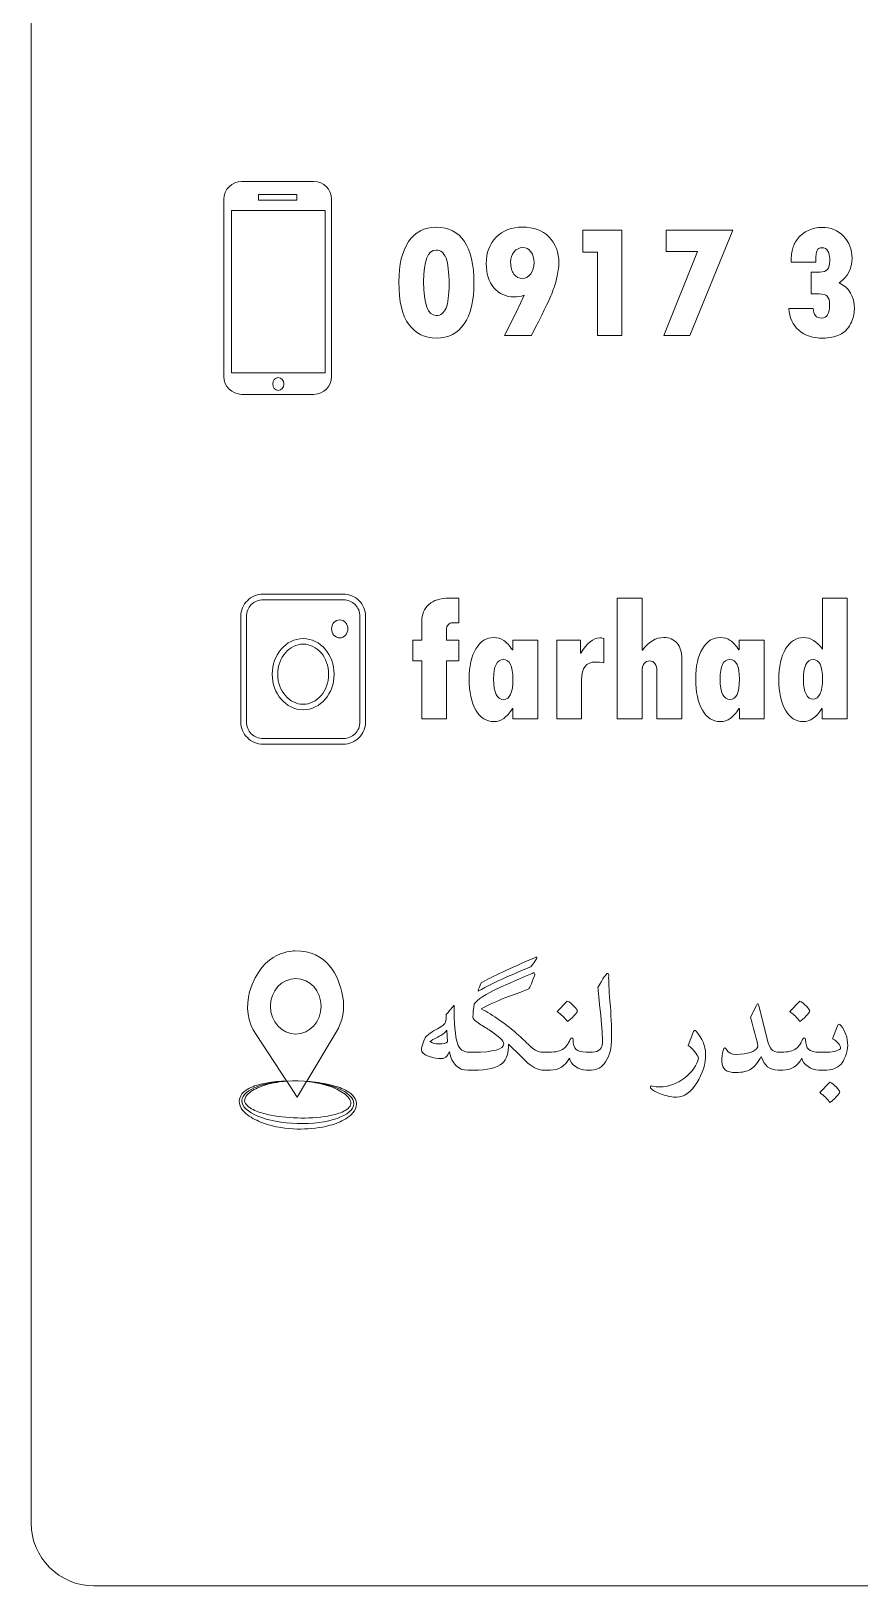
# Model space of a CAD drawing. Header units: millimetres. Extents: x -319 to -269, y -243 to -143.
# Drawn here: x -318.72 to -292.34, y -243 to -193.48 of the extents above; entities that cross this region are included whole.
import ezdxf

# ---------------------------------------------------------------- set-up
doc = ezdxf.new("R2010")
doc.units = ezdxf.units.MM
doc.header["$MEASUREMENT"] = 0
doc.layers.add('Layer 1', color=7, linetype='Continuous')

msp = doc.modelspace()

# ---------------------------------------------------------------- linework, layer by layer
at = {"layer": 'Layer 1', "color": 250, "lineweight": 18}
for points, knots in [([(-316.7188, -142.9953), (-316.7188, -142.9953), (-270.7189, -142.9953), (-270.7189, -142.9953), (-269.6188, -142.9953), (-268.7188, -143.8953), (-268.7188, -144.9952), (-268.7188, -144.9952), (-268.7188, -240.9953), (-268.7188, -240.9953), (-268.7188, -242.0953), (-269.6188, -242.9953), (-270.7189, -242.9953), (-270.7189, -242.9953), (-316.7188, -242.9953), (-316.7188, -242.9953), (-317.8188, -242.9953), (-318.7188, -242.0953), (-318.7188, -240.9953), (-318.7188, -240.9953), (-318.7188, -144.9952), (-318.7188, -144.9952), (-318.7188, -143.8953), (-317.8188, -142.9953), (-316.7188, -142.9953)], [0, 0, 0, 0, 0.125, 0.125, 0.125, 0.25, 0.25, 0.25, 0.375, 0.375, 0.375, 0.5, 0.5, 0.5, 0.625, 0.625, 0.625, 0.75, 0.75, 0.75, 0.875, 0.875, 0.875, 1, 1, 1, 1]), ([(-309.7201, -205.0519), (-309.7201, -205.0519), (-312.0197, -205.0519), (-312.0197, -205.0519), (-312.332, -205.0519), (-312.585, -204.7986), (-312.585, -204.4864), (-312.585, -204.4864), (-312.585, -198.8389), (-312.585, -198.8389), (-312.585, -198.5267), (-312.332, -198.2739), (-312.0197, -198.2739), (-312.0197, -198.2739), (-309.7201, -198.2739), (-309.7201, -198.2739), (-309.408, -198.2739), (-309.1549, -198.5267), (-309.1549, -198.8389), (-309.1549, -198.8389), (-309.1549, -204.4864), (-309.1549, -204.4864), (-309.1549, -204.7986), (-309.408, -205.0519), (-309.7201, -205.0519)], [0, 0, 0, 0, 0.125, 0.125, 0.125, 0.25, 0.25, 0.25, 0.375, 0.375, 0.375, 0.5, 0.5, 0.5, 0.625, 0.625, 0.625, 0.75, 0.75, 0.75, 0.875, 0.875, 0.875, 1, 1, 1, 1]), ([(-310.2601, -198.8723), (-310.2601, -198.8723), (-311.4798, -198.8723), (-311.4798, -198.8723), (-311.4798, -198.8723), (-311.4798, -198.6842), (-311.4798, -198.6842), (-311.4798, -198.6842), (-310.2601, -198.6842), (-310.2601, -198.6842), (-310.2601, -198.6842), (-310.2601, -198.8723), (-310.2601, -198.8723)], [0, 0, 0, 0, 0.25, 0.25, 0.25, 0.5, 0.5, 0.5, 0.75, 0.75, 0.75, 1, 1, 1, 1]), ([(-309.3625, -204.37), (-309.3625, -204.37), (-312.3408, -204.37), (-312.3408, -204.37), (-312.3408, -204.37), (-312.3408, -199.1958), (-312.3408, -199.1958), (-312.3408, -199.1958), (-309.3625, -199.1958), (-309.3625, -199.1958), (-309.3625, -199.1958), (-309.3625, -204.37), (-309.3625, -204.37)], [0, 0, 0, 0, 0.25, 0.25, 0.25, 0.5, 0.5, 0.5, 0.75, 0.75, 0.75, 1, 1, 1, 1]), ([(-305.8205, -199.7312), (-305.4292, -199.7312), (-305.1317, -199.8814), (-304.9288, -200.1811), (-304.7257, -200.4808), (-304.6241, -200.9221), (-304.6241, -201.505), (-304.6241, -202.0728), (-304.7274, -202.5076), (-304.934, -202.809), (-305.1409, -203.1101), (-305.4361, -203.2613), (-305.8206, -203.2613), (-306.185, -203.2613), (-306.4753, -203.1201), (-306.6908, -202.8379), (-306.9065, -202.5555), (-307.0143, -202.0997), (-307.0143, -201.4703), (-307.0143, -200.9173), (-306.9106, -200.4891), (-306.703, -200.1859), (-306.4954, -199.8831), (-306.205, -199.7312), (-305.8316, -199.7312), (-305.8316, -199.7312), (-305.8205, -199.7312), (-305.8205, -199.7312)], [0, 0, 0, 0, 0.1111111, 0.1111111, 0.1111111, 0.2222222, 0.2222222, 0.2222222, 0.3333333, 0.3333333, 0.3333333, 0.4444444, 0.4444444, 0.4444444, 0.5555556, 0.5555556, 0.5555556, 0.6666667, 0.6666667, 0.6666667, 0.7777778, 0.7777778, 0.7777778, 0.8888889, 0.8888889, 0.8888889, 1, 1, 1, 1]), ([(-303.2547, -202.4021), (-303.2547, -202.4021), (-303.0216, -201.8971), (-303.0216, -201.8971), (-303.1463, -201.9319), (-303.2547, -201.9495), (-303.3466, -201.9495), (-303.6117, -201.9495), (-303.8262, -201.853), (-303.9895, -201.6597), (-304.1526, -201.4661), (-304.2344, -201.2108), (-304.2344, -200.8946), (-304.2344, -200.5442), (-304.1285, -200.2621), (-303.9163, -200.0481), (-303.7042, -199.8335), (-303.426, -199.7267), (-303.0814, -199.7267), (-302.7294, -199.7267), (-302.4484, -199.83), (-302.2382, -200.0378), (-302.028, -200.2455), (-301.9228, -200.5246), (-301.9228, -200.8742), (-301.9228, -201.0051), (-301.9467, -201.1678), (-301.9944, -201.3621), (-302.0423, -201.5564), (-302.1028, -201.7407), (-302.1758, -201.9157), (-302.2489, -202.0911), (-302.4551, -202.5103), (-302.7944, -203.1731), (-302.7944, -203.1731), (-303.6524, -203.1731), (-303.6524, -203.1731), (-303.6524, -203.1731), (-303.2547, -202.4021), (-303.2547, -202.4021)], [0, 0, 0, 0, 0.0769231, 0.0769231, 0.0769231, 0.1538462, 0.1538462, 0.1538462, 0.2307692, 0.2307692, 0.2307692, 0.3076923, 0.3076923, 0.3076923, 0.3846154, 0.3846154, 0.3846154, 0.4615385, 0.4615385, 0.4615385, 0.5384615, 0.5384615, 0.5384615, 0.6153846, 0.6153846, 0.6153846, 0.6923077, 0.6923077, 0.6923077, 0.7692308, 0.7692308, 0.7692308, 0.8461538, 0.8461538, 0.8461538, 0.9230769, 0.9230769, 0.9230769, 1, 1, 1, 1]), ([(-301.1571, -199.819), (-301.1571, -199.819), (-299.9146, -199.819), (-299.9146, -199.819), (-299.9146, -199.819), (-299.9146, -203.1731), (-299.9146, -203.1731), (-299.9146, -203.1731), (-300.6967, -203.1731), (-300.6967, -203.1731), (-300.6967, -203.1731), (-300.6967, -200.5225), (-300.6967, -200.5225), (-300.6967, -200.5225), (-301.1571, -200.5225), (-301.1571, -200.5225), (-301.1571, -200.5225), (-301.1571, -199.819), (-301.1571, -199.819)], [0, 0, 0, 0, 0.1666667, 0.1666667, 0.1666667, 0.3333333, 0.3333333, 0.3333333, 0.5, 0.5, 0.5, 0.6666667, 0.6666667, 0.6666667, 0.8333333, 0.8333333, 0.8333333, 1, 1, 1, 1]), ([(-298.5123, -199.819), (-298.5123, -199.819), (-296.3875, -199.819), (-296.3875, -199.819), (-296.3875, -199.819), (-297.7518, -203.1731), (-297.7518, -203.1731), (-297.7518, -203.1731), (-298.5828, -203.1731), (-298.5828, -203.1731), (-298.5828, -203.1731), (-297.5136, -200.5073), (-297.5136, -200.5073), (-297.5136, -200.5073), (-298.5123, -200.5073), (-298.5123, -200.5073), (-298.5123, -200.5073), (-298.5123, -199.819), (-298.5123, -199.819)], [0, 0, 0, 0, 0.1666667, 0.1666667, 0.1666667, 0.3333333, 0.3333333, 0.3333333, 0.5, 0.5, 0.5, 0.6666667, 0.6666667, 0.6666667, 0.8333333, 0.8333333, 0.8333333, 1, 1, 1, 1]), ([(-293.7429, -200.8419), (-293.7429, -200.8419), (-294.5332, -200.8419), (-294.5332, -200.8419), (-294.5296, -200.6493), (-294.5112, -200.4991), (-294.4779, -200.392), (-294.4443, -200.2851), (-294.3868, -200.1801), (-294.3046, -200.0784), (-294.2227, -199.9758), (-294.1148, -199.8934), (-293.981, -199.8304), (-293.8473, -199.7677), (-293.7033, -199.7364), (-293.5479, -199.7364), (-293.2706, -199.7363), (-293.0408, -199.829), (-292.8606, -200.014), (-292.6805, -200.1987), (-292.5898, -200.4343), (-292.5898, -200.7189), (-292.5898, -201.0503), (-292.728, -201.3107), (-293.004, -201.5002), (-292.6794, -201.6556), (-292.5168, -201.9339), (-292.5168, -202.3339), (-292.5168, -202.4931), (-292.5571, -202.6519), (-292.6374, -202.81), (-292.7176, -202.9685), (-292.8348, -203.0833), (-292.9878, -203.1546), (-293.141, -203.2255), (-293.3209, -203.2613), (-293.5266, -203.2613), (-293.8349, -203.2613), (-294.0874, -203.1773), (-294.2843, -203.0088), (-294.481, -202.8407), (-294.5864, -202.6088), (-294.6011, -202.314), (-294.6011, -202.314), (-293.8242, -202.314), (-293.8242, -202.314), (-293.8204, -202.52), (-293.7322, -202.623), (-293.5589, -202.623), (-293.3891, -202.623), (-293.3044, -202.4821), (-293.3044, -202.201), (-293.3044, -202.07), (-293.3291, -201.9791), (-293.3791, -201.9284), (-293.4284, -201.8775), (-293.5166, -201.852), (-293.6427, -201.852), (-293.6427, -201.852), (-293.8917, -201.852), (-293.8917, -201.852), (-293.8917, -201.852), (-293.8917, -201.1557), (-293.8917, -201.1557), (-293.8917, -201.1557), (-293.6213, -201.1557), (-293.6213, -201.1557), (-293.5055, -201.1557), (-293.4229, -201.1278), (-293.3732, -201.0717), (-293.324, -201.0155), (-293.2992, -200.9242), (-293.2992, -200.7967), (-293.2992, -200.5218), (-293.3822, -200.3847), (-293.5479, -200.3847), (-293.6258, -200.3847), (-293.6775, -200.4129), (-293.7037, -200.4701), (-293.7298, -200.527), (-293.7429, -200.6276), (-293.7429, -200.7713), (-293.7429, -200.7713), (-293.7429, -200.8419), (-293.7429, -200.8419)], [0, 0, 0, 0, 0.0357143, 0.0357143, 0.0357143, 0.0714286, 0.0714286, 0.0714286, 0.1071429, 0.1071429, 0.1071429, 0.1428571, 0.1428571, 0.1428571, 0.1785714, 0.1785714, 0.1785714, 0.2142857, 0.2142857, 0.2142857, 0.25, 0.25, 0.25, 0.2857143, 0.2857143, 0.2857143, 0.3214286, 0.3214286, 0.3214286, 0.3571429, 0.3571429, 0.3571429, 0.3928571, 0.3928571, 0.3928571, 0.4285714, 0.4285714, 0.4285714, 0.4642857, 0.4642857, 0.4642857, 0.5, 0.5, 0.5, 0.5357143, 0.5357143, 0.5357143, 0.5714286, 0.5714286, 0.5714286, 0.6071429, 0.6071429, 0.6071429, 0.6428571, 0.6428571, 0.6428571, 0.6785714, 0.6785714, 0.6785714, 0.7142857, 0.7142857, 0.7142857, 0.75, 0.75, 0.75, 0.7857143, 0.7857143, 0.7857143, 0.8214286, 0.8214286, 0.8214286, 0.8571429, 0.8571429, 0.8571429, 0.8928571, 0.8928571, 0.8928571, 0.9285714, 0.9285714, 0.9285714, 0.9642857, 0.9642857, 0.9642857, 1, 1, 1, 1]), ([(-306.2266, -201.4648), (-306.2266, -202.182), (-306.0931, -202.5403), (-305.8261, -202.5403), (-305.6817, -202.5403), (-305.5775, -202.4607), (-305.5132, -202.3029), (-305.4494, -202.1444), (-305.4171, -201.893), (-305.4171, -201.5474), (-305.4171, -201.1678), (-305.4494, -200.8908), (-305.5132, -200.7171), (-305.5775, -200.5442), (-305.6835, -200.4574), (-305.8316, -200.4574), (-306.095, -200.4574), (-306.2266, -200.7933), (-306.2266, -201.4648)], [0, 0, 0, 0, 0.1666667, 0.1666667, 0.1666667, 0.3333333, 0.3333333, 0.3333333, 0.5, 0.5, 0.5, 0.6666667, 0.6666667, 0.6666667, 0.8333333, 0.8333333, 0.8333333, 1, 1, 1, 1]), ([(-302.7105, -200.8618), (-302.7105, -200.7161), (-302.7434, -200.5993), (-302.8092, -200.5115), (-302.8752, -200.4233), (-302.9622, -200.3795), (-303.0705, -200.3795), (-303.1806, -200.3795), (-303.2726, -200.4236), (-303.3466, -200.5125), (-303.4207, -200.6014), (-303.4576, -200.7127), (-303.4576, -200.8467), (-303.4576, -201.0041), (-303.4228, -201.1292), (-303.3534, -201.2222), (-303.2839, -201.3152), (-303.1913, -201.3621), (-303.0759, -201.3621), (-302.9766, -201.3621), (-302.891, -201.3132), (-302.8187, -201.216), (-302.7465, -201.1188), (-302.7105, -201.001), (-302.7105, -200.8618)], [0, 0, 0, 0, 0.125, 0.125, 0.125, 0.25, 0.25, 0.25, 0.375, 0.375, 0.375, 0.5, 0.5, 0.5, 0.625, 0.625, 0.625, 0.75, 0.75, 0.75, 0.875, 0.875, 0.875, 1, 1, 1, 1]), ([(-310.6728, -204.7197), (-310.6728, -204.8331), (-310.7529, -204.9245), (-310.8516, -204.9245), (-310.9503, -204.9245), (-311.0304, -204.8332), (-311.0304, -204.7197), (-311.0304, -204.6067), (-310.9503, -204.515), (-310.8516, -204.515), (-310.7529, -204.515), (-310.6728, -204.6067), (-310.6728, -204.7197)], [0, 0, 0, 0, 0.25, 0.25, 0.25, 0.5, 0.5, 0.5, 0.75, 0.75, 0.75, 1, 1, 1, 1]), ([(-308.7821, -216.1898), (-308.7821, -216.1898), (-311.337, -216.1898), (-311.337, -216.1898), (-311.5319, -216.1898), (-311.7087, -216.1106), (-311.8365, -215.9828), (-311.9642, -215.8546), (-312.0434, -215.6781), (-312.0434, -215.4832), (-312.0434, -215.4832), (-312.0434, -212.1219), (-312.0434, -212.1219), (-312.0434, -211.9271), (-311.9642, -211.7504), (-311.8364, -211.6226), (-311.7086, -211.4948), (-311.5319, -211.4156), (-311.337, -211.4156), (-311.337, -211.4156), (-308.7821, -211.4156), (-308.7821, -211.4156), (-308.5872, -211.4156), (-308.4105, -211.4948), (-308.2827, -211.6226), (-308.1549, -211.7504), (-308.0757, -211.9271), (-308.0757, -212.1219), (-308.0757, -212.1219), (-308.0757, -215.4832), (-308.0757, -215.4832), (-308.0757, -215.6781), (-308.1549, -215.8546), (-308.2826, -215.9825), (-308.4104, -216.1106), (-308.5872, -216.1898), (-308.7821, -216.1898)], [0, 0, 0, 0, 0.0833333, 0.0833333, 0.0833333, 0.1666667, 0.1666667, 0.1666667, 0.25, 0.25, 0.25, 0.3333333, 0.3333333, 0.3333333, 0.4166667, 0.4166667, 0.4166667, 0.5, 0.5, 0.5, 0.5833333, 0.5833333, 0.5833333, 0.6666667, 0.6666667, 0.6666667, 0.75, 0.75, 0.75, 0.8333333, 0.8333333, 0.8333333, 0.9166667, 0.9166667, 0.9166667, 1, 1, 1, 1]), ([(-311.337, -216.0134), (-311.337, -216.0134), (-308.7821, -216.0134), (-308.7821, -216.0134), (-308.6357, -216.0134), (-308.503, -215.954), (-308.4072, -215.8582), (-308.3114, -215.7626), (-308.2521, -215.6299), (-308.2521, -215.4832), (-308.2521, -215.4832), (-308.2521, -212.1219), (-308.2521, -212.1219), (-308.2521, -211.9756), (-308.3115, -211.843), (-308.4073, -211.7472), (-308.5031, -211.6514), (-308.6357, -211.592), (-308.7821, -211.592), (-308.7821, -211.592), (-311.337, -211.592), (-311.337, -211.592), (-311.4834, -211.592), (-311.616, -211.6514), (-311.7118, -211.7472), (-311.8076, -211.843), (-311.867, -211.9756), (-311.867, -212.1219), (-311.867, -212.1219), (-311.867, -215.4832), (-311.867, -215.4832), (-311.867, -215.6299), (-311.8077, -215.7626), (-311.712, -215.8583), (-311.6161, -215.954), (-311.4834, -216.0134), (-311.337, -216.0134)], [0, 0, 0, 0, 0.0833333, 0.0833333, 0.0833333, 0.1666667, 0.1666667, 0.1666667, 0.25, 0.25, 0.25, 0.3333333, 0.3333333, 0.3333333, 0.4166667, 0.4166667, 0.4166667, 0.5, 0.5, 0.5, 0.5833333, 0.5833333, 0.5833333, 0.6666667, 0.6666667, 0.6666667, 0.75, 0.75, 0.75, 0.8333333, 0.8333333, 0.8333333, 0.9166667, 0.9166667, 0.9166667, 1, 1, 1, 1]), ([(-306.2884, -212.8765), (-306.2884, -212.8765), (-306.2884, -212.2955), (-306.2884, -212.2955), (-306.2884, -212.0605), (-306.2124, -211.8764), (-306.0605, -211.7423), (-305.9086, -211.6086), (-305.697, -211.5419), (-305.4259, -211.5419), (-305.4259, -211.5419), (-305.1093, -211.5419), (-305.1093, -211.5419), (-305.1093, -211.5419), (-305.1093, -212.3255), (-305.1093, -212.3255), (-305.1093, -212.3255), (-305.3086, -212.3255), (-305.3086, -212.3255), (-305.3649, -212.3254), (-305.4109, -212.3456), (-305.4464, -212.3865), (-305.4819, -212.4277), (-305.4996, -212.4817), (-305.4996, -212.5491), (-305.4996, -212.5491), (-305.4996, -212.8765), (-305.4996, -212.8765), (-305.4996, -212.8765), (-305.1093, -212.8765), (-305.1093, -212.8765), (-305.1093, -212.8765), (-305.1093, -213.5369), (-305.1093, -213.5369), (-305.1093, -213.5369), (-305.4996, -213.5369), (-305.4996, -213.5369), (-305.4996, -213.5369), (-305.4996, -215.3876), (-305.4996, -215.3876), (-305.4996, -215.3876), (-306.2884, -215.3876), (-306.2884, -215.3876), (-306.2884, -215.3876), (-306.2884, -213.5369), (-306.2884, -213.5369), (-306.2884, -213.5369), (-306.5668, -213.5369), (-306.5668, -213.5369), (-306.5668, -213.5369), (-306.5668, -212.8765), (-306.5668, -212.8765), (-306.5668, -212.8765), (-306.2884, -212.8765), (-306.2884, -212.8765)], [0, 0, 0, 0, 0.0555556, 0.0555556, 0.0555556, 0.1111111, 0.1111111, 0.1111111, 0.1666667, 0.1666667, 0.1666667, 0.2222222, 0.2222222, 0.2222222, 0.2777778, 0.2777778, 0.2777778, 0.3333333, 0.3333333, 0.3333333, 0.3888889, 0.3888889, 0.3888889, 0.4444444, 0.4444444, 0.4444444, 0.5, 0.5, 0.5, 0.5555556, 0.5555556, 0.5555556, 0.6111111, 0.6111111, 0.6111111, 0.6666667, 0.6666667, 0.6666667, 0.7222222, 0.7222222, 0.7222222, 0.7777778, 0.7777778, 0.7777778, 0.8333333, 0.8333333, 0.8333333, 0.8888889, 0.8888889, 0.8888889, 0.9444444, 0.9444444, 0.9444444, 1, 1, 1, 1]), ([(-300.0654, -211.5419), (-300.0654, -211.5419), (-299.2738, -211.5419), (-299.2738, -211.5419), (-299.2738, -211.5419), (-299.2738, -213.2014), (-299.2738, -213.2014), (-299.2738, -213.2014), (-299.2602, -213.2014), (-299.2602, -213.2014), (-299.0656, -212.9301), (-298.8408, -212.795), (-298.586, -212.795), (-298.4041, -212.795), (-298.2625, -212.8546), (-298.1616, -212.9732), (-298.0606, -213.0924), (-298.0102, -213.2607), (-298.0102, -213.4769), (-298.0102, -213.4769), (-298.0102, -215.3876), (-298.0102, -215.3876), (-298.0102, -215.3876), (-298.8044, -215.3876), (-298.8044, -215.3876), (-298.8044, -215.3876), (-298.8044, -213.8562), (-298.8044, -213.8562), (-298.8044, -213.7581), (-298.8239, -213.6812), (-298.863, -213.6258), (-298.9023, -213.5704), (-298.9564, -213.5425), (-299.0254, -213.5425), (-299.1911, -213.5425), (-299.2738, -213.6544), (-299.2738, -213.8784), (-299.2738, -213.8784), (-299.2738, -215.3876), (-299.2738, -215.3876), (-299.2738, -215.3876), (-300.0654, -215.3876), (-300.0654, -215.3876), (-300.0654, -215.3876), (-300.0654, -211.5419), (-300.0654, -211.5419)], [0, 0, 0, 0, 0.0666667, 0.0666667, 0.0666667, 0.1333333, 0.1333333, 0.1333333, 0.2, 0.2, 0.2, 0.2666667, 0.2666667, 0.2666667, 0.3333333, 0.3333333, 0.3333333, 0.4, 0.4, 0.4, 0.4666667, 0.4666667, 0.4666667, 0.5333333, 0.5333333, 0.5333333, 0.6, 0.6, 0.6, 0.6666667, 0.6666667, 0.6666667, 0.7333333, 0.7333333, 0.7333333, 0.8, 0.8, 0.8, 0.8666667, 0.8666667, 0.8666667, 0.9333333, 0.9333333, 0.9333333, 1, 1, 1, 1]), ([(-293.5314, -211.5419), (-293.5314, -211.5419), (-292.7424, -211.5419), (-292.7424, -211.5419), (-292.7424, -211.5419), (-292.7424, -215.3876), (-292.7424, -215.3876), (-292.7424, -215.3876), (-293.5369, -215.3876), (-293.5369, -215.3876), (-293.5369, -215.3876), (-293.5369, -215.0574), (-293.5369, -215.0574), (-293.5369, -215.0574), (-293.5479, -215.0574), (-293.5479, -215.0574), (-293.7241, -215.3339), (-293.9234, -215.4722), (-294.1453, -215.4722), (-294.3783, -215.4722), (-294.5661, -215.3505), (-294.7089, -215.1064), (-294.8519, -214.8626), (-294.9232, -214.537), (-294.9232, -214.1295), (-294.9232, -213.7235), (-294.8505, -213.3997), (-294.7049, -213.1577), (-294.5594, -212.9156), (-294.3673, -212.795), (-294.1289, -212.795), (-293.9124, -212.795), (-293.7133, -212.9192), (-293.5314, -213.1686), (-293.5314, -213.1686), (-293.5314, -211.5419), (-293.5314, -211.5419)], [0, 0, 0, 0, 0.0833333, 0.0833333, 0.0833333, 0.1666667, 0.1666667, 0.1666667, 0.25, 0.25, 0.25, 0.3333333, 0.3333333, 0.3333333, 0.4166667, 0.4166667, 0.4166667, 0.5, 0.5, 0.5, 0.5833333, 0.5833333, 0.5833333, 0.6666667, 0.6666667, 0.6666667, 0.75, 0.75, 0.75, 0.8333333, 0.8333333, 0.8333333, 0.9166667, 0.9166667, 0.9166667, 1, 1, 1, 1]), ([(-308.6388, -212.519), (-308.6386, -212.5956), (-308.666, -212.6659), (-308.71, -212.7172), (-308.7574, -212.7724), (-308.8237, -212.8066), (-308.8977, -212.8066), (-308.9715, -212.8066), (-309.038, -212.7724), (-309.0852, -212.7172), (-309.1292, -212.6657), (-309.1566, -212.5955), (-309.1566, -212.5191), (-309.1566, -212.4427), (-309.1292, -212.3726), (-309.0852, -212.3213), (-309.038, -212.2663), (-308.9716, -212.232), (-308.8977, -212.232), (-308.8237, -212.232), (-308.7572, -212.2662), (-308.7101, -212.3213), (-308.6662, -212.3723), (-308.6391, -212.4426), (-308.6388, -212.519)], [0, 0, 0, 0, 0.125, 0.125, 0.125, 0.25, 0.25, 0.25, 0.375, 0.375, 0.375, 0.5, 0.5, 0.5, 0.625, 0.625, 0.625, 0.75, 0.75, 0.75, 0.875, 0.875, 0.875, 1, 1, 1, 1]), ([(-309.0748, -213.9641), (-309.0748, -214.2743), (-309.1834, -214.5561), (-309.3588, -214.7605), (-309.5373, -214.9687), (-309.7851, -215.0976), (-310.0596, -215.0976), (-310.3339, -215.0976), (-310.5818, -214.9687), (-310.7603, -214.7604), (-310.9357, -214.556), (-311.0443, -214.2743), (-311.0443, -213.9641), (-311.0443, -213.6539), (-310.9357, -213.3722), (-310.7603, -213.1678), (-310.5818, -212.9595), (-310.3339, -212.8306), (-310.0596, -212.8306), (-309.7851, -212.8306), (-309.5373, -212.9595), (-309.3588, -213.1677), (-309.1834, -213.3721), (-309.0748, -213.6539), (-309.0748, -213.9641)], [0, 0, 0, 0, 0.125, 0.125, 0.125, 0.25, 0.25, 0.25, 0.375, 0.375, 0.375, 0.5, 0.5, 0.5, 0.625, 0.625, 0.625, 0.75, 0.75, 0.75, 0.875, 0.875, 0.875, 1, 1, 1, 1]), ([(-303.3844, -215.3876), (-303.3844, -215.3876), (-303.3844, -215.0574), (-303.3844, -215.0574), (-303.3844, -215.0574), (-303.3954, -215.0574), (-303.3954, -215.0574), (-303.4918, -215.1992), (-303.585, -215.304), (-303.6751, -215.371), (-303.7652, -215.4387), (-303.8711, -215.4722), (-303.9931, -215.4722), (-304.2315, -215.4722), (-304.4215, -215.3505), (-304.5634, -215.1064), (-304.7054, -214.8626), (-304.7764, -214.5314), (-304.7764, -214.113), (-304.7763, -213.7108), (-304.7045, -213.3905), (-304.5607, -213.152), (-304.417, -212.9142), (-304.2277, -212.795), (-303.9931, -212.795), (-303.8675, -212.795), (-303.7611, -212.8264), (-303.6737, -212.8888), (-303.5864, -212.9516), (-303.4955, -213.0522), (-303.4007, -213.1905), (-303.4007, -213.1905), (-303.3899, -213.1905), (-303.3899, -213.1905), (-303.3899, -213.1905), (-303.3899, -212.8765), (-303.3899, -212.8765), (-303.3899, -212.8765), (-302.5956, -212.8765), (-302.5956, -212.8765), (-302.5956, -212.8765), (-302.5956, -215.3876), (-302.5956, -215.3876), (-302.5956, -215.3876), (-303.3844, -215.3876), (-303.3844, -215.3876)], [0, 0, 0, 0, 0.0666667, 0.0666667, 0.0666667, 0.1333333, 0.1333333, 0.1333333, 0.2, 0.2, 0.2, 0.2666667, 0.2666667, 0.2666667, 0.3333333, 0.3333333, 0.3333333, 0.4, 0.4, 0.4, 0.4666667, 0.4666667, 0.4666667, 0.5333333, 0.5333333, 0.5333333, 0.6, 0.6, 0.6, 0.6666667, 0.6666667, 0.6666667, 0.7333333, 0.7333333, 0.7333333, 0.8, 0.8, 0.8, 0.8666667, 0.8666667, 0.8666667, 0.9333333, 0.9333333, 0.9333333, 1, 1, 1, 1]), ([(-301.2308, -212.8765), (-301.2308, -212.8765), (-301.2308, -213.2966), (-301.2308, -213.2966), (-301.2308, -213.2966), (-301.22, -213.2966), (-301.22, -213.2966), (-301.0307, -212.9696), (-300.8315, -212.8056), (-300.6223, -212.8056), (-300.5912, -212.8056), (-300.5485, -212.8112), (-300.4939, -212.8222), (-300.4939, -212.8222), (-300.4939, -213.6), (-300.4939, -213.6), (-300.5904, -213.5834), (-300.6796, -213.5753), (-300.7614, -213.5753), (-301.0525, -213.5753), (-301.1981, -213.7637), (-301.1981, -214.1401), (-301.1981, -214.1401), (-301.1981, -215.3876), (-301.1981, -215.3876), (-301.1981, -215.3876), (-301.9896, -215.3876), (-301.9896, -215.3876), (-301.9896, -215.3876), (-301.9896, -212.8765), (-301.9896, -212.8765), (-301.9896, -212.8765), (-301.2308, -212.8765), (-301.2308, -212.8765)], [0, 0, 0, 0, 0.0909091, 0.0909091, 0.0909091, 0.1818182, 0.1818182, 0.1818182, 0.2727273, 0.2727273, 0.2727273, 0.3636364, 0.3636364, 0.3636364, 0.4545455, 0.4545455, 0.4545455, 0.5454545, 0.5454545, 0.5454545, 0.6363636, 0.6363636, 0.6363636, 0.7272727, 0.7272727, 0.7272727, 0.8181818, 0.8181818, 0.8181818, 0.9090909, 0.9090909, 0.9090909, 1, 1, 1, 1]), ([(-296.176, -215.3876), (-296.176, -215.3876), (-296.176, -215.0574), (-296.176, -215.0574), (-296.176, -215.0574), (-296.187, -215.0574), (-296.187, -215.0574), (-296.2835, -215.1992), (-296.3767, -215.304), (-296.4668, -215.371), (-296.5568, -215.4387), (-296.6628, -215.4722), (-296.7847, -215.4722), (-297.0231, -215.4722), (-297.2131, -215.3505), (-297.3551, -215.1064), (-297.497, -214.8626), (-297.568, -214.5314), (-297.568, -214.113), (-297.568, -213.7108), (-297.4961, -213.3905), (-297.3523, -213.152), (-297.2087, -212.9142), (-297.0194, -212.795), (-296.7847, -212.795), (-296.6592, -212.795), (-296.5527, -212.8264), (-296.4654, -212.8888), (-296.378, -212.9516), (-296.2871, -213.0522), (-296.1924, -213.1905), (-296.1924, -213.1905), (-296.1815, -213.1905), (-296.1815, -213.1905), (-296.1815, -213.1905), (-296.1815, -212.8765), (-296.1815, -212.8765), (-296.1815, -212.8765), (-295.3872, -212.8765), (-295.3872, -212.8765), (-295.3872, -212.8765), (-295.3872, -215.3876), (-295.3872, -215.3876), (-295.3872, -215.3876), (-296.176, -215.3876), (-296.176, -215.3876)], [0, 0, 0, 0, 0.0666667, 0.0666667, 0.0666667, 0.1333333, 0.1333333, 0.1333333, 0.2, 0.2, 0.2, 0.2666667, 0.2666667, 0.2666667, 0.3333333, 0.3333333, 0.3333333, 0.4, 0.4, 0.4, 0.4666667, 0.4666667, 0.4666667, 0.5333333, 0.5333333, 0.5333333, 0.6, 0.6, 0.6, 0.6666667, 0.6666667, 0.6666667, 0.7333333, 0.7333333, 0.7333333, 0.8, 0.8, 0.8, 0.8666667, 0.8666667, 0.8666667, 0.9333333, 0.9333333, 0.9333333, 1, 1, 1, 1]), ([(-309.4924, -214.6461), (-309.3434, -214.4725), (-309.2512, -214.2312), (-309.2512, -213.9641), (-309.2512, -213.697), (-309.3434, -213.4557), (-309.4924, -213.2821), (-309.6381, -213.1123), (-309.8388, -213.007), (-310.0596, -213.007), (-310.2803, -213.007), (-310.481, -213.1123), (-310.6267, -213.2822), (-310.7757, -213.4558), (-310.8679, -213.697), (-310.8679, -213.9641), (-310.8679, -214.2312), (-310.7757, -214.4724), (-310.6267, -214.646), (-310.481, -214.8159), (-310.2803, -214.9212), (-310.0596, -214.9212), (-309.8388, -214.9212), (-309.6381, -214.8159), (-309.4924, -214.6461)], [0, 0, 0, 0, 0.125, 0.125, 0.125, 0.25, 0.25, 0.25, 0.375, 0.375, 0.375, 0.5, 0.5, 0.5, 0.625, 0.625, 0.625, 0.75, 0.75, 0.75, 0.875, 0.875, 0.875, 1, 1, 1, 1]), ([(-303.3844, -214.1186), (-303.3844, -213.702), (-303.4863, -213.4935), (-303.6901, -213.4935), (-303.8958, -213.4935), (-303.9984, -213.702), (-303.9984, -214.1186), (-303.9984, -214.5515), (-303.892, -214.7681), (-303.6791, -214.7681), (-303.4827, -214.7681), (-303.3844, -214.5515), (-303.3844, -214.1186)], [0, 0, 0, 0, 0.25, 0.25, 0.25, 0.5, 0.5, 0.5, 0.75, 0.75, 0.75, 1, 1, 1, 1]), ([(-296.176, -214.1186), (-296.176, -213.702), (-296.278, -213.4935), (-296.4817, -213.4935), (-296.6874, -213.4935), (-296.7901, -213.702), (-296.7901, -214.1186), (-296.7901, -214.5515), (-296.6836, -214.7681), (-296.4707, -214.7681), (-296.2744, -214.7681), (-296.176, -214.5515), (-296.176, -214.1186)], [0, 0, 0, 0, 0.25, 0.25, 0.25, 0.5, 0.5, 0.5, 0.75, 0.75, 0.75, 1, 1, 1, 1]), ([(-293.5314, -214.113), (-293.5314, -213.6999), (-293.6313, -213.4935), (-293.8315, -213.4935), (-294.0371, -213.4935), (-294.14, -213.7126), (-294.14, -214.1511), (-294.14, -214.3458), (-294.1122, -214.4964), (-294.0566, -214.603), (-294.0011, -214.7092), (-293.9243, -214.7628), (-293.8259, -214.7628), (-293.735, -214.7628), (-293.663, -214.7063), (-293.6106, -214.5935), (-293.5576, -214.4806), (-293.5314, -214.3204), (-293.5314, -214.113)], [0, 0, 0, 0, 0.1666667, 0.1666667, 0.1666667, 0.3333333, 0.3333333, 0.3333333, 0.5, 0.5, 0.5, 0.6666667, 0.6666667, 0.6666667, 0.8333333, 0.8333333, 0.8333333, 1, 1, 1, 1]), ([(-311.5604, -225.4414), (-311.5604, -225.4414), (-310.589, -226.9147), (-310.589, -226.9147), (-310.8028, -226.9223), (-311.0164, -226.9433), (-311.2287, -226.981), (-311.3963, -227.013), (-311.5647, -227.0519), (-311.7263, -227.1249), (-311.8764, -227.1997), (-312.0691, -227.3048), (-312.0987, -227.544), (-312.1003, -227.786), (-311.9201, -227.9303), (-311.7777, -228.0343), (-311.6233, -228.1367), (-311.459, -228.2132), (-311.2903, -228.2704), (-310.9524, -228.3832), (-310.6017, -228.433), (-310.2515, -228.4475), (-310.2515, -228.4475), (-310.2269, -228.4478), (-310.2269, -228.4478), (-310.2269, -228.4478), (-310.1364, -228.4478), (-310.1364, -228.4478), (-309.8237, -228.4452), (-309.5102, -228.4128), (-309.204, -228.3289), (-309.0321, -228.282), (-308.8638, -228.2136), (-308.7041, -228.119), (-308.5562, -228.0227), (-308.3674, -227.8844), (-308.362, -227.641), (-308.3846, -227.4018), (-308.5711, -227.2896), (-308.7172, -227.2064), (-308.8748, -227.1256), (-309.0409, -227.0776), (-309.2066, -227.037), (-309.4506, -226.9798), (-309.6977, -226.9446), (-309.9456, -226.9269), (-309.9456, -226.9269), (-309.0076, -225.3659), (-309.0076, -225.3659), (-308.8028, -225.0248), (-308.726, -224.6096), (-308.8035, -224.2102), (-308.9265, -223.577), (-309.2856, -222.754), (-310.3219, -222.7762), (-310.3219, -222.7762), (-311.3687, -222.7331), (-311.7635, -224.0758), (-311.8994, -224.5383), (-311.8202, -225.0474), (-311.5604, -225.4414)], [0, 0, 0, 0, 0.05, 0.05, 0.05, 0.1, 0.1, 0.1, 0.15, 0.15, 0.15, 0.2, 0.2, 0.2, 0.25, 0.25, 0.25, 0.3, 0.3, 0.3, 0.35, 0.35, 0.35, 0.4, 0.4, 0.4, 0.45, 0.45, 0.45, 0.5, 0.5, 0.5, 0.55, 0.55, 0.55, 0.6, 0.6, 0.6, 0.65, 0.65, 0.65, 0.7, 0.7, 0.7, 0.75, 0.75, 0.75, 0.8, 0.8, 0.8, 0.85, 0.85, 0.85, 0.9, 0.9, 0.9, 0.95, 0.95, 0.95, 1, 1, 1, 1]), ([(-302.6378, -223.0298), (-302.6814, -223.106), (-302.7386, -223.1882), (-302.8092, -223.2764), (-303.2063, -223.4412), (-303.4831, -223.5597), (-303.6409, -223.6324), (-303.9232, -223.7587), (-304.2079, -223.9012), (-304.4954, -224.0585), (-304.4729, -223.9771), (-304.4391, -223.8885), (-304.3941, -223.7933), (-304.0563, -223.6028), (-303.4908, -223.335), (-302.6981, -222.991), (-302.6597, -222.9738), (-302.6357, -222.9685), (-302.6254, -222.9752), (-302.6149, -222.9819), (-302.6191, -223.0002), (-302.6378, -223.0298)], [0, 0, 0, 0, 0.1428571, 0.1428571, 0.1428571, 0.2857143, 0.2857143, 0.2857143, 0.4285714, 0.4285714, 0.4285714, 0.5714286, 0.5714286, 0.5714286, 0.7142857, 0.7142857, 0.7142857, 0.8571429, 0.8571429, 0.8571429, 1, 1, 1, 1]), ([(-309.4879, -224.5383), (-309.4879, -225.0262), (-309.8489, -225.422), (-310.2944, -225.422), (-310.7398, -225.422), (-311.101, -225.0262), (-311.101, -224.5383), (-311.101, -224.0501), (-310.7398, -223.6543), (-310.2944, -223.6543), (-309.8489, -223.6543), (-309.4879, -224.0501), (-309.4879, -224.5383)], [0, 0, 0, 0, 0.25, 0.25, 0.25, 0.5, 0.5, 0.5, 0.75, 0.75, 0.75, 1, 1, 1, 1]), ([(-300.2433, -225.5416), (-300.2433, -225.8676), (-300.3072, -226.1237), (-300.4355, -226.3107), (-300.5535, -226.4821), (-300.7015, -226.5675), (-300.8798, -226.5675), (-300.8798, -226.5675), (-300.9079, -226.5675), (-300.9079, -226.5675), (-300.9079, -226.5675), (-300.9079, -226.5728), (-300.9079, -226.5728), (-300.9079, -226.5728), (-301.0532, -226.5728), (-301.0532, -226.5728), (-301.1713, -226.5728), (-301.2829, -226.535), (-301.3898, -226.4592), (-301.496, -226.3833), (-301.5625, -226.2952), (-301.5884, -226.1939), (-301.7282, -226.4461), (-301.9286, -226.5721), (-302.1889, -226.5728), (-302.1889, -226.5728), (-302.191, -226.5728), (-302.191, -226.5728), (-302.191, -226.5728), (-302.3391, -226.5728), (-302.3391, -226.5728), (-302.3391, -226.5728), (-302.3968, -226.5728), (-302.3968, -226.5728), (-302.561, -226.5728), (-302.7309, -226.4991), (-302.9057, -226.3516), (-302.9212, -226.3375), (-303.1272, -226.1336), (-303.5239, -225.7392), (-303.5187, -226.0274), (-303.5837, -226.2327), (-303.7187, -226.3544), (-303.8829, -226.4998), (-304.1904, -226.5725), (-304.6408, -226.5728), (-304.6408, -226.5728), (-304.6435, -226.5728), (-304.6435, -226.5728), (-304.6435, -226.5728), (-304.7915, -226.5728), (-304.7915, -226.5728), (-304.7915, -226.5728), (-304.815, -226.5728), (-304.815, -226.5728), (-305.13, -226.5728), (-305.3267, -226.377), (-305.4046, -225.9858), (-305.4323, -226.0345), (-305.4609, -226.0817), (-305.4903, -226.1286), (-305.5267, -226.177), (-305.582, -226.2013), (-305.6566, -226.2013), (-305.783, -226.2013), (-305.9112, -226.1798), (-306.0411, -226.1367), (-306.2107, -226.081), (-306.2956, -226.008), (-306.2956, -225.9159), (-306.2956, -225.8708), (-306.2788, -225.7995), (-306.245, -225.7011), (-306.2112, -225.6034), (-306.1813, -225.5398), (-306.1553, -225.5102), (-306.0912, -225.4376), (-305.9684, -225.3522), (-305.7865, -225.2534), (-305.6325, -225.1687), (-305.5475, -225.0989), (-305.5319, -225.0456), (-305.5145, -224.9832), (-305.5059, -224.9027), (-305.5059, -224.804), (-305.3467, -224.6082), (-305.2635, -224.5105), (-305.2566, -224.5105), (-305.2566, -225.0742), (-305.221, -225.4767), (-305.15, -225.7176), (-305.0947, -225.9067), (-304.9622, -226.0016), (-304.7526, -226.0016), (-304.7526, -226.0016), (-304.6668, -226.0016), (-304.6668, -226.0016), (-304.6668, -226.0016), (-304.6408, -226.0016), (-304.6408, -226.0016), (-303.9965, -225.9992), (-303.6746, -225.9086), (-303.6746, -225.7307), (-303.6746, -225.6425), (-303.8304, -225.4958), (-304.1421, -225.2919), (-304.2582, -225.2185), (-304.3738, -225.1447), (-304.4889, -225.0693), (-304.6039, -224.9937), (-304.6616, -224.9313), (-304.6616, -224.8809), (-304.6546, -224.7542), (-304.6391, -224.6149), (-304.615, -224.4621), (-304.5144, -224.3249), (-304.2511, -224.1549), (-303.8252, -223.9499), (-303.7248, -223.9033), (-303.374, -223.7499), (-302.7729, -223.4895), (-302.7157, -223.4652), (-302.6878, -223.474), (-302.6878, -223.5156), (-302.6878, -223.5294), (-302.6919, -223.5484), (-302.7002, -223.5728), (-302.7973, -223.8433), (-302.8623, -223.9845), (-302.8952, -223.9965), (-303.1343, -224.0846), (-303.374, -224.1732), (-303.6148, -224.2621), (-303.911, -224.3764), (-304.1707, -224.4956), (-304.3941, -224.6205), (-304.0148, -224.8149), (-303.614, -225.0975), (-303.1914, -225.4682), (-303.0633, -225.5917), (-302.935, -225.7138), (-302.8072, -225.8351), (-302.6804, -225.9459), (-302.562, -226.0016), (-302.4507, -226.0016), (-302.4507, -226.0016), (-302.3391, -226.0016), (-302.3391, -226.0016), (-302.3391, -226.0016), (-302.243, -226.0016), (-302.243, -226.0016), (-302.243, -226.0016), (-302.2329, -226.0016), (-302.2329, -226.0016), (-302.0213, -226.0004), (-301.8657, -225.962), (-301.765, -225.8866), (-301.6975, -225.838), (-301.63, -225.7413), (-301.5625, -225.5967), (-301.5452, -225.5582), (-301.5261, -225.5388), (-301.5052, -225.5388), (-301.4808, -225.5388), (-301.4689, -225.5621), (-301.4689, -225.6072), (-301.4689, -225.748), (-301.4357, -225.8492), (-301.3692, -225.9099), (-301.3073, -225.9664), (-301.203, -225.9967), (-301.0563, -226.001), (-301.0563, -226.001), (-301.0563, -225.9988), (-301.0563, -225.9988), (-301.0563, -225.9988), (-300.8538, -225.9988), (-300.8538, -225.9988), (-300.7514, -225.9988), (-300.6708, -225.9688), (-300.6121, -225.9078), (-300.5602, -225.8545), (-300.5342, -225.7875), (-300.5342, -225.7081), (-300.5342, -225.507), (-300.5535, -225.2157), (-300.5914, -224.835), (-300.6433, -224.3277), (-300.6719, -224.031), (-300.677, -223.9442), (-300.516, -223.6416), (-300.4121, -223.4895), (-300.3654, -223.4895), (-300.3446, -223.4895), (-300.3353, -223.5146), (-300.3368, -223.565), (-300.342, -223.7192), (-300.328, -223.9908), (-300.2953, -224.3806), (-300.2603, -224.8117), (-300.2433, -225.1991), (-300.2433, -225.5416)], [0, 0, 0, 0, 0.0149254, 0.0149254, 0.0149254, 0.0298507, 0.0298507, 0.0298507, 0.0447761, 0.0447761, 0.0447761, 0.0597015, 0.0597015, 0.0597015, 0.0746269, 0.0746269, 0.0746269, 0.0895522, 0.0895522, 0.0895522, 0.1044776, 0.1044776, 0.1044776, 0.119403, 0.119403, 0.119403, 0.1343284, 0.1343284, 0.1343284, 0.1492537, 0.1492537, 0.1492537, 0.1641791, 0.1641791, 0.1641791, 0.1791045, 0.1791045, 0.1791045, 0.1940299, 0.1940299, 0.1940299, 0.2089552, 0.2089552, 0.2089552, 0.2238806, 0.2238806, 0.2238806, 0.238806, 0.238806, 0.238806, 0.2537313, 0.2537313, 0.2537313, 0.2686567, 0.2686567, 0.2686567, 0.2835821, 0.2835821, 0.2835821, 0.2985075, 0.2985075, 0.2985075, 0.3134328, 0.3134328, 0.3134328, 0.3283582, 0.3283582, 0.3283582, 0.3432836, 0.3432836, 0.3432836, 0.358209, 0.358209, 0.358209, 0.3731343, 0.3731343, 0.3731343, 0.3880597, 0.3880597, 0.3880597, 0.4029851, 0.4029851, 0.4029851, 0.4179104, 0.4179104, 0.4179104, 0.4328358, 0.4328358, 0.4328358, 0.4477612, 0.4477612, 0.4477612, 0.4626866, 0.4626866, 0.4626866, 0.4776119, 0.4776119, 0.4776119, 0.4925373, 0.4925373, 0.4925373, 0.5074627, 0.5074627, 0.5074627, 0.5223881, 0.5223881, 0.5223881, 0.5373134, 0.5373134, 0.5373134, 0.5522388, 0.5522388, 0.5522388, 0.5671642, 0.5671642, 0.5671642, 0.5820896, 0.5820896, 0.5820896, 0.5970149, 0.5970149, 0.5970149, 0.6119403, 0.6119403, 0.6119403, 0.6268657, 0.6268657, 0.6268657, 0.641791, 0.641791, 0.641791, 0.6567164, 0.6567164, 0.6567164, 0.6716418, 0.6716418, 0.6716418, 0.6865672, 0.6865672, 0.6865672, 0.7014925, 0.7014925, 0.7014925, 0.7164179, 0.7164179, 0.7164179, 0.7313433, 0.7313433, 0.7313433, 0.7462687, 0.7462687, 0.7462687, 0.761194, 0.761194, 0.761194, 0.7761194, 0.7761194, 0.7761194, 0.7910448, 0.7910448, 0.7910448, 0.8059701, 0.8059701, 0.8059701, 0.8208955, 0.8208955, 0.8208955, 0.8358209, 0.8358209, 0.8358209, 0.8507463, 0.8507463, 0.8507463, 0.8656716, 0.8656716, 0.8656716, 0.880597, 0.880597, 0.880597, 0.8955224, 0.8955224, 0.8955224, 0.9104478, 0.9104478, 0.9104478, 0.9253731, 0.9253731, 0.9253731, 0.9402985, 0.9402985, 0.9402985, 0.9552239, 0.9552239, 0.9552239, 0.9701493, 0.9701493, 0.9701493, 0.9850746, 0.9850746, 0.9850746, 1, 1, 1, 1]), ([(-301.3338, -224.6868), (-301.3338, -224.7115), (-301.3712, -224.7637), (-301.447, -224.8442), (-301.5219, -224.925), (-301.59, -224.9856), (-301.6508, -225.0273), (-301.7338, -224.9077), (-301.8413, -224.8015), (-301.9727, -224.708), (-301.9727, -224.708), (-301.656, -224.3729), (-301.656, -224.3729), (-301.5936, -224.3972), (-301.5225, -224.4515), (-301.4429, -224.5366), (-301.3702, -224.6127), (-301.3339, -224.6625), (-301.3338, -224.6868)], [0, 0, 0, 0, 0.1666667, 0.1666667, 0.1666667, 0.3333333, 0.3333333, 0.3333333, 0.5, 0.5, 0.5, 0.6666667, 0.6666667, 0.6666667, 0.8333333, 0.8333333, 0.8333333, 1, 1, 1, 1]), ([(-292.7284, -225.7893), (-292.7284, -225.8835), (-292.7532, -225.9964), (-292.8034, -226.1283), (-292.8503, -226.2514), (-292.8961, -226.3361), (-292.9413, -226.3826), (-293.0642, -226.5093), (-293.2437, -226.5728), (-293.479, -226.5728), (-293.479, -226.5728), (-293.5097, -226.5728), (-293.5097, -226.5728), (-293.5097, -226.5728), (-293.6551, -226.5728), (-293.6551, -226.5728), (-293.6551, -226.5728), (-293.6582, -226.5728), (-293.6582, -226.5728), (-293.7751, -226.5721), (-293.8856, -226.5343), (-293.9918, -226.4592), (-294.0978, -226.3833), (-294.1643, -226.2952), (-294.1903, -226.1939), (-294.3305, -226.4468), (-294.5315, -226.5728), (-294.7928, -226.5728), (-294.7928, -226.5728), (-294.9384, -226.5728), (-294.9384, -226.5728), (-294.9384, -226.5728), (-294.9409, -226.5728), (-294.9409, -226.5728), (-295.2096, -226.5719), (-295.3891, -226.4255), (-295.4787, -226.1339), (-295.5842, -226.328), (-295.6906, -226.4603), (-295.7981, -226.5315), (-295.9161, -226.6095), (-296.0798, -226.6483), (-296.2892, -226.6483), (-296.5869, -226.6483), (-296.7359, -226.5315), (-296.7359, -226.2976), (-296.7359, -226.178), (-296.7219, -226.0602), (-296.6943, -225.9445), (-296.6804, -225.8909), (-296.6621, -225.8637), (-296.6399, -225.8637), (-296.6227, -225.8637), (-296.6049, -225.881), (-296.5879, -225.9159), (-296.5374, -226.0182), (-296.432, -226.069), (-296.2709, -226.069), (-295.9089, -226.069), (-295.6823, -225.99), (-295.5903, -225.8323), (-295.5903, -225.7353), (-295.6693, -225.4206), (-295.8267, -224.8872), (-295.8267, -224.8872), (-295.6344, -224.5105), (-295.6344, -224.5105), (-295.6189, -224.4794), (-295.605, -224.4639), (-295.593, -224.4639), (-295.579, -224.4639), (-295.5685, -224.4794), (-295.5618, -224.5105), (-295.5618, -224.5105), (-295.2891, -225.5878), (-295.2891, -225.5878), (-295.249, -225.7473), (-295.2043, -225.8549), (-295.154, -225.9106), (-295.0993, -225.9704), (-295.0128, -226.0006), (-294.8946, -226.0016), (-294.8946, -226.0016), (-294.889, -226.0016), (-294.889, -226.0016), (-294.889, -226.0016), (-294.8449, -226.0016), (-294.8449, -226.0016), (-294.8449, -226.0016), (-294.8348, -226.0016), (-294.8348, -226.0016), (-294.6231, -226.0004), (-294.4675, -225.962), (-294.3668, -225.8866), (-294.2993, -225.838), (-294.2318, -225.7413), (-294.1643, -225.5967), (-294.147, -225.5582), (-294.1279, -225.5388), (-294.1071, -225.5388), (-294.0826, -225.5388), (-294.0707, -225.5621), (-294.0707, -225.6072), (-294.0707, -225.748), (-294.0375, -225.8492), (-293.971, -225.9099), (-293.905, -225.97), (-293.7911, -226.0006), (-293.6291, -226.0016), (-293.6291, -226.0016), (-293.6213, -226.0016), (-293.6213, -226.0016), (-293.6213, -226.0016), (-293.5097, -226.0016), (-293.5097, -226.0016), (-293.5097, -226.0016), (-293.4973, -226.0016), (-293.4973, -226.0016), (-293.21, -226.0016), (-293.0295, -225.9642), (-292.9568, -225.8895), (-292.9567, -225.778), (-293.0412, -225.6718), (-293.209, -225.5716), (-293.209, -225.5716), (-293.0504, -225.1571), (-293.0504, -225.1571), (-293.0363, -225.1225), (-293.0219, -225.1052), (-293.0064, -225.1052), (-292.9922, -225.1052), (-292.974, -225.1193), (-292.9516, -225.1469), (-292.8024, -225.3257), (-292.7284, -225.5398), (-292.7284, -225.7893)], [0, 0, 0, 0, 0.0222222, 0.0222222, 0.0222222, 0.0444444, 0.0444444, 0.0444444, 0.0666667, 0.0666667, 0.0666667, 0.0888889, 0.0888889, 0.0888889, 0.1111111, 0.1111111, 0.1111111, 0.1333333, 0.1333333, 0.1333333, 0.1555556, 0.1555556, 0.1555556, 0.1777778, 0.1777778, 0.1777778, 0.2, 0.2, 0.2, 0.2222222, 0.2222222, 0.2222222, 0.2444444, 0.2444444, 0.2444444, 0.2666667, 0.2666667, 0.2666667, 0.2888889, 0.2888889, 0.2888889, 0.3111111, 0.3111111, 0.3111111, 0.3333333, 0.3333333, 0.3333333, 0.3555556, 0.3555556, 0.3555556, 0.3777778, 0.3777778, 0.3777778, 0.4, 0.4, 0.4, 0.4222222, 0.4222222, 0.4222222, 0.4444444, 0.4444444, 0.4444444, 0.4666667, 0.4666667, 0.4666667, 0.4888889, 0.4888889, 0.4888889, 0.5111111, 0.5111111, 0.5111111, 0.5333333, 0.5333333, 0.5333333, 0.5555556, 0.5555556, 0.5555556, 0.5777778, 0.5777778, 0.5777778, 0.6, 0.6, 0.6, 0.6222222, 0.6222222, 0.6222222, 0.6444444, 0.6444444, 0.6444444, 0.6666667, 0.6666667, 0.6666667, 0.6888889, 0.6888889, 0.6888889, 0.7111111, 0.7111111, 0.7111111, 0.7333333, 0.7333333, 0.7333333, 0.7555556, 0.7555556, 0.7555556, 0.7777778, 0.7777778, 0.7777778, 0.8, 0.8, 0.8, 0.8222222, 0.8222222, 0.8222222, 0.8444444, 0.8444444, 0.8444444, 0.8666667, 0.8666667, 0.8666667, 0.8888889, 0.8888889, 0.8888889, 0.9111111, 0.9111111, 0.9111111, 0.9333333, 0.9333333, 0.9333333, 0.9555556, 0.9555556, 0.9555556, 0.9777778, 0.9777778, 0.9777778, 1, 1, 1, 1]), ([(-293.9357, -224.6868), (-293.9357, -224.7115), (-293.9731, -224.7637), (-294.0488, -224.8442), (-294.1238, -224.925), (-294.1918, -224.9856), (-294.2526, -225.0273), (-294.3356, -224.9077), (-294.4433, -224.8015), (-294.5747, -224.708), (-294.5747, -224.708), (-294.2578, -224.3729), (-294.2578, -224.3729), (-294.1954, -224.3972), (-294.1243, -224.4515), (-294.0447, -224.5366), (-293.972, -224.6127), (-293.9357, -224.6625), (-293.9357, -224.6868)], [0, 0, 0, 0, 0.1666667, 0.1666667, 0.1666667, 0.3333333, 0.3333333, 0.3333333, 0.5, 0.5, 0.5, 0.6666667, 0.6666667, 0.6666667, 0.8333333, 0.8333333, 0.8333333, 1, 1, 1, 1]), ([(-305.4695, -225.6743), (-305.4695, -225.6743), (-305.4852, -225.3003), (-305.4852, -225.3003), (-305.5475, -225.385), (-305.6442, -225.457), (-305.7748, -225.5173), (-305.9055, -225.5765), (-305.9858, -225.6259), (-306.015, -225.6637), (-305.9527, -225.7124), (-305.8591, -225.7364), (-305.7344, -225.7364), (-305.6046, -225.7364), (-305.5164, -225.7155), (-305.4695, -225.6743)], [0, 0, 0, 0, 0.2, 0.2, 0.2, 0.4, 0.4, 0.4, 0.6, 0.6, 0.6, 0.8, 0.8, 0.8, 1, 1, 1, 1]), ([(-297.2528, -226.0482), (-297.2528, -226.3742), (-297.3463, -226.6839), (-297.5334, -226.9785), (-297.7256, -227.2812), (-297.9377, -227.4329), (-298.1699, -227.4329), (-298.3065, -227.4329), (-298.4598, -227.4032), (-298.6296, -227.3447), (-298.7871, -227.2886), (-298.9035, -227.2311), (-298.9778, -227.1704), (-298.9984, -227.1535), (-299.0089, -227.1358), (-299.0089, -227.1185), (-299.0089, -227.0818), (-298.9871, -227.0691), (-298.944, -227.0797), (-298.8675, -227.0967), (-298.7907, -227.1055), (-298.7128, -227.1055), (-298.4271, -227.1055), (-298.1606, -227.0078), (-297.9127, -226.812), (-297.672, -226.6264), (-297.5272, -226.4172), (-297.4788, -226.1833), (-297.536, -226.0415), (-297.6452, -225.9089), (-297.8062, -225.7861), (-297.8062, -225.7861), (-297.6321, -225.3444), (-297.6321, -225.3444), (-297.615, -225.2975), (-297.5895, -225.2933), (-297.5568, -225.3314), (-297.3542, -225.5635), (-297.2528, -225.8027), (-297.2528, -226.0482)], [0, 0, 0, 0, 0.0769231, 0.0769231, 0.0769231, 0.1538462, 0.1538462, 0.1538462, 0.2307692, 0.2307692, 0.2307692, 0.3076923, 0.3076923, 0.3076923, 0.3846154, 0.3846154, 0.3846154, 0.4615385, 0.4615385, 0.4615385, 0.5384615, 0.5384615, 0.5384615, 0.6153846, 0.6153846, 0.6153846, 0.6923077, 0.6923077, 0.6923077, 0.7692308, 0.7692308, 0.7692308, 0.8461538, 0.8461538, 0.8461538, 0.9230769, 0.9230769, 0.9230769, 1, 1, 1, 1]), ([(-310.2151, -226.9143), (-311.1984, -226.8868), (-312.0026, -227.1686), (-312.0112, -227.5429), (-312.0199, -227.9179), (-311.2299, -228.2435), (-310.2465, -228.2714), (-309.2633, -228.2986), (-308.459, -228.0171), (-308.4504, -227.6421), (-308.4416, -227.2674), (-309.2317, -226.9414), (-310.2151, -226.9143)], [0, 0, 0, 0, 0.25, 0.25, 0.25, 0.5, 0.5, 0.5, 0.75, 0.75, 0.75, 1, 1, 1, 1]), ([(-310.5832, -226.9236), (-310.5832, -226.9236), (-310.2486, -227.4311), (-310.2486, -227.4311), (-310.2486, -227.4311), (-309.9492, -226.9329), (-309.9492, -226.9329), (-309.701, -226.9577), (-309.4555, -227.0047), (-309.2204, -227.0843), (-309.0615, -227.1379), (-308.9089, -227.2113), (-308.7746, -227.302), (-308.6449, -227.3916), (-308.5255, -227.5232), (-308.5393, -227.6389), (-308.5532, -227.7504), (-308.6815, -227.8431), (-308.8183, -227.9045), (-308.9587, -227.9666), (-309.1156, -228.0026), (-309.2727, -228.0322), (-309.5893, -228.0873), (-309.9163, -228.1053), (-310.2417, -228.095), (-310.5671, -228.0869), (-310.8926, -228.0516), (-311.2058, -227.9793), (-311.3617, -227.9419), (-311.516, -227.8968), (-311.6538, -227.828), (-311.787, -227.7588), (-311.9127, -227.6597), (-311.9232, -227.5468), (-311.9334, -227.4311), (-311.809, -227.3045), (-311.6745, -227.2219), (-311.5356, -227.1383), (-311.3792, -227.073), (-311.2177, -227.0286), (-311.0111, -226.9711), (-310.798, -226.9384), (-310.5832, -226.9236)], [0, 0, 0, 0, 0.0714286, 0.0714286, 0.0714286, 0.1428571, 0.1428571, 0.1428571, 0.2142857, 0.2142857, 0.2142857, 0.2857143, 0.2857143, 0.2857143, 0.3571429, 0.3571429, 0.3571429, 0.4285714, 0.4285714, 0.4285714, 0.5, 0.5, 0.5, 0.5714286, 0.5714286, 0.5714286, 0.6428571, 0.6428571, 0.6428571, 0.7142857, 0.7142857, 0.7142857, 0.7857143, 0.7857143, 0.7857143, 0.8571429, 0.8571429, 0.8571429, 0.9285714, 0.9285714, 0.9285714, 1, 1, 1, 1]), ([(-292.9802, -227.2667), (-292.9802, -227.291), (-293.0181, -227.3429), (-293.0929, -227.424), (-293.169, -227.5041), (-293.2365, -227.5655), (-293.2971, -227.6068), (-293.3801, -227.4858), (-293.488, -227.3792), (-293.6192, -227.2872), (-293.6192, -227.2872), (-293.3023, -226.9495), (-293.3023, -226.9495), (-293.2399, -226.9757), (-293.169, -227.0314), (-293.0894, -227.1157), (-293.0167, -227.1923), (-292.9802, -227.2424), (-292.9802, -227.2667)], [0, 0, 0, 0, 0.1666667, 0.1666667, 0.1666667, 0.3333333, 0.3333333, 0.3333333, 0.5, 0.5, 0.5, 0.6666667, 0.6666667, 0.6666667, 0.8333333, 0.8333333, 0.8333333, 1, 1, 1, 1])]:
    msp.add_open_spline(points, degree=3, knots=knots, dxfattribs=at)

doc.saveas('drawing.dxf')
